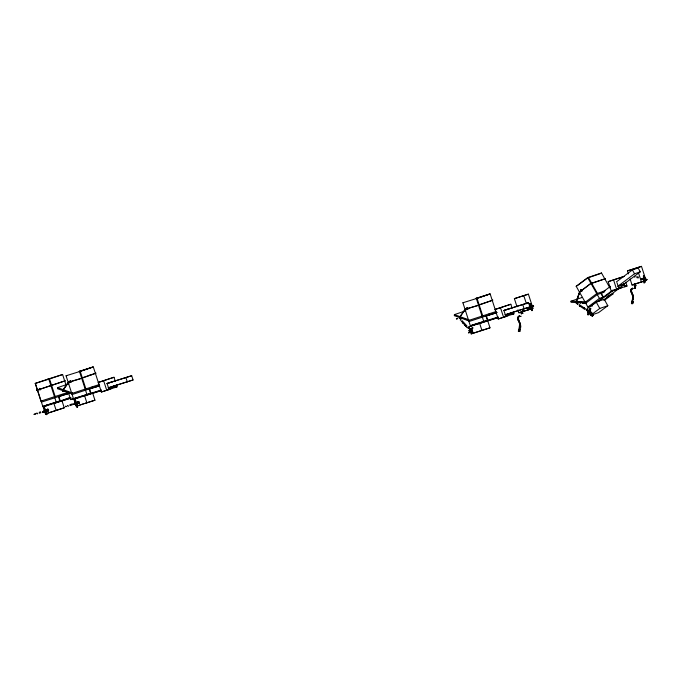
<?xml version="1.0" encoding="UTF-8"?>
<svg xmlns="http://www.w3.org/2000/svg" width="681" height="681" viewBox="0 0 681 681"><rect width="100%" height="100%" fill="white"/><g stroke="black" fill="none" stroke-linecap="round" stroke-linejoin="round"><path stroke-width="1.02" d="M519.986 324.803L519.943 325.799M520.207 325.254L520.19 324.267M633.066 297.546L633.075 297.01M633.296 297.469L633.27 296.482M643.375 278.444L643.451 275.592L644.277 275.669L644.847 278.614L646.95 279.729L644.524 280.095L646.95 279.729M644.056 278.461L644.132 275.643M644.822 282.547L644.141 279.576L641.349 278.538L641.391 279.116L643.485 279.9L644.03 282.862L644.822 282.547L644.933 279.729M580.91 301.845L580.825 302.56M576.109 302.126L576.032 302.619M576.22 302.551L576.339 302.024A4.401 1.992 -54.9 0 1 576.56 301.232L579.965 291.613M520.173 325.722L520.207 325.16M633.024 298.006L633.066 297.452M633.296 297.376L633.177 298.372M57.57 387.642L57.459 388.689L71.973 393.907L72.084 392.86L57.57 387.642L69.019 383.761M72.526 393.158L72.348 393.397A1.336 0.451 5.8 0 1 71.718 393.243M465.855 310.749L454.406 314.622L454.304 315.669L468.817 320.887M588.009 311.6L588.061 311.081M588.043 311.098L588.478 311.123M469.541 329.851C471.056 329.647 469.677 328.293 469.183 330.591M520.812 316.188L520.463 316.435L521.033 316.222M633.534 288.608L634.011 288.335M517.747 318.529L518.939 316.231M517.977 318.453L518.045 317.721M630.895 290.012L631.032 291.996L631.951 293.537M631.057 290.668L631.125 289.927M39.507 388.451L39.123 389.345L39.753 389.728M69.939 381.258L70.228 382.024M467.038 307.838L466.655 308.723L467.285 309.106M466.774 308.238L467.336 309.038M466.868 308.246L466.979 308.808M518.59 329.74L518.343 331.272L518.982 331.553L519.969 331.221L520.216 329.689L518.59 329.74L520.216 329.689M518.982 331.553L519.228 330.021M631.679 301.955L631.432 303.488L632.062 303.769L633.049 303.428L633.296 301.896L631.679 301.955L633.296 301.896M632.062 303.769L632.308 302.236M635.279 287.135L635.118 287.91M635.458 287.51L635.509 287.059M64.695 390.434L62.695 390.937M459.437 318.121L460.058 317.55L459.607 318.257M459.471 318.299L459.573 317.772M576.245 302.33L576.279 302.075A4.605 2.086 -54.9 0 1 576.509 301.249L579.591 291.877L591.04 283.305L579.488 292.294M47.602 409.724L47.934 410.575L47.593 409.69M78.255 402.718L78.443 402.079M519.867 326.233L519.943 325.68M520.097 326.156L520.173 325.603M633.024 297.895L632.062 301.989L632.64 301.794M633.253 297.81L631.985 301.904L632.811 296.635L630.597 290.736L631.159 288.991L632.538 288.225M592.291 313.303L591.627 313.498L589.601 311.549L590.112 308.808L590.759 308.578L590.24 311.336L592.291 313.303L592.112 313.805L589.261 312.511C585.422 319.883 590.495 306.092 587.865 314.639M519.552 329.587L518.888 329.74L519.671 323.969L517.509 318.529L518.071 316.776L519.45 316.018M519.262 329.715L519.867 326.105M519.203 329.706L520.097 326.029M632.955 298.321L632.266 301.819M576.092 301.947L579.642 291.86M576.152 301.674L576.322 301.121M587.907 311.404L586.358 310.051L588.418 311.915M64.857 390.622L62.941 391.269L62.737 390.783M517.807 317.925L518.53 316.622M518.037 317.848L518.232 317.133M630.895 290.14L632.487 288.182M631.125 290.063L631.313 289.348M635.228 287.45L634.947 288.182M635.347 287.825L635.458 287.373M586.358 310.051L586.801 309.438L589.142 310.562L590.359 308.289L590.759 308.578M586.622 309.94L586.801 309.438M580.85 290.029L580.902 290.872L582.298 290.949L581.446 289.595L580.842 290.149M580.944 290.055L580.774 290.506M62.643 390.426L62.541 391.047M530.788 306.484L530.882 307.165M471.61 330.319L473.414 332.779L472.742 332.907L471.107 330.447L472.205 328.089L472.869 327.919L472.52 327.527L472.205 328.089M471.107 330.447L471.763 330.302L472.869 327.919M69.802 381.309L70.203 380.849M473.414 332.779L473.133 333.179L471.048 331.306L468.834 332.873L470.162 330.055M468.698 332.728L470.103 330.242L469.056 330.455M62.737 390.673L62.899 390.426A4.401 1.388 -41.4 0 1 63.299 389.796L68.764 382.041M459.573 317.652L459.743 317.406A4.401 1.388 -41.4 0 1 460.135 316.776L465.6 309.021M46.478 411.026L45.959 411.179M586.435 309.838L588.759 310.962L590.359 308.289M588.018 314.741L588.546 314.843C591.891 308.553 588.435 313.532 589.261 312.511M62.669 390.29L68.338 382.169L81.788 378.261L68.143 382.509M62.856 390.034L62.524 391.175M635.177 288.106L635.364 287.654M518.215 317.303L518.488 316.844M631.066 289.595L631.696 288.787M631.296 289.519L631.925 288.71M459.632 317.057L460.135 316.776A4.605 1.456 -41.4 0 0 459.675 317.457M591.355 314.843L592.13 316.222L593.117 315.414L592.342 314.035M593.117 315.414L592.13 316.222M459.692 317.661L459.718 318.342L461.633 317.695M643.945 278.384L644.473 278.478L644.175 279.184M459.828 316.801L465.225 309.14L478.624 305.241L464.978 309.489M68.721 382.058L63.248 389.813A4.605 1.456 -41.4 0 0 62.831 390.477M468.145 328.012L468.69 327.425L470.818 329.229M468.834 332.873L470.562 331.221L471.184 331.443L470.809 330.6L470.503 331.196L472.742 332.907M518.258 316.92L518.82 316.503M631.33 289.144L632.019 288.438M635.211 287.901L634.964 288.344M580.748 290.132L581.259 289.757M469.609 329.766L469.141 330.532L470.043 329.919M39.575 388.502L39.362 389.472M580.68 302.679L580.144 302.849L579.565 301.836M580.723 302.807L580.144 302.985M42.597 412.116L45.269 411.869L42.511 411.869L44.52 410.72L44.205 407.468L45.899 410.098L47.457 409.962M75.216 403.118L74.629 400.181L75.302 399.747L76.595 402.497L78.153 402.36M76.493 402.803L77.047 402.829M77.123 403.518L76.655 403.578M590.767 312.417L590.572 311.515L590.206 312.213M42.511 411.869L44.81 410.439M73.207 404.267L75.966 404.267L73.207 404.267L75.506 402.837M519.067 316.418C516.504 320.257 523.68 325.671 519.433 329.63M472.52 327.527L470.375 329.63L468.264 327.833L468.69 327.425M469.652 329.732L469.762 329.604M532.295 310.502L531.963 307.25L531.963 310.647L530.678 307.923L528.728 308.314L531.265 307.54L532.542 310.238L531.963 310.647M533.061 305.829L533.632 306.11L531.078 306.127L529.426 303.564L530.167 306.51L531.299 306.518M598.778 301.011L596.982 301.623L591.219 305.931L587.89 307.063L576.186 286.258L587.712 277.627L601.493 272.962L609.997 288.072M577.709 285.399L588.401 277.397L597.407 293.4L596.709 293.92M600.804 273.473L601.493 272.962M585.294 302.739L585.983 302.985M585.354 303.258L586.528 303.471M585.737 303.224L597.254 294.592L604.149 292.26M610.525 286.301L601.272 293.23L603.434 297.069L599.416 298.431L587.89 307.063M616.407 281.9L632.385 269.931L638.131 267.991L640.285 271.83L621.787 285.68M586.954 308.936L596.173 302.032L604.217 299.308L607.818 305.709L598.599 312.613L590.555 315.337L589.014 312.588M596.879 301.981L612.687 290.149M617.727 286.369L634.547 273.779L640.285 271.83M598.829 301.249L614.56 289.468M606.762 296.933L609.248 295.069M615.879 290.115L619.267 287.569M603.741 299.929L624.443 284.42L624.154 283.909L618.416 285.858L618.706 286.369L624.443 284.42M604.149 300.542L613.198 293.766L610.185 294.788M590.555 315.337L599.774 308.433L607.818 305.709M466.911 307.889L467.507 307.557L468.06 309.021M43.933 407.783L44.605 407.349M74.629 400.181L75.302 399.747M531.589 307.54L533.632 306.11M44.086 407.732L45.363 410.464L45.899 410.098M74.774 400.13L76.059 402.863L76.595 402.497M634.947 288.429L635.739 286.71M530.678 307.923L531.265 307.54M34.067 414.278L35.863 413.401M518.692 316.316L519.399 315.967M518.59 316.58L519.245 316.265M644.558 278.444L645.128 279.023L644.592 279.21M531.257 307.267L531.308 306.476M522.046 313.524L522.855 313.26L522.344 311.668L521.748 311.847M521.833 313.609L521.357 312L520.761 312.187L521.271 313.779L521.731 313.66M634.76 285.884L635.943 285.467L635.424 283.875L634.837 284.062M635.152 285.748L635.288 285.697M631.679 288.795L632.334 288.48M632.564 288.404L631.287 290.583L633.5 296.456L632.547 301.845M644.03 282.862L644.677 282.521M48.419 410.473L46.359 411.537L46.921 414.516L46.274 414.516L45.712 411.562L48.419 410.473L48.232 409.902M79.115 402.871L77.055 403.927L77.617 406.906L76.97 406.915L76.408 403.952L79.115 402.871L78.928 402.292M65.47 406.285L66.023 406.029M643.485 279.9L644.141 279.576M37.089 389.949L36.646 390.077L37.208 389.907M36.714 390.324L65.342 380.756L37.242 390.17M456.398 318.861L457.504 318.376M641.391 279.116L642.064 278.81M39.592 388.349L40.554 389.711L39.873 389.83M70.288 380.747L70.841 382.143M529.426 303.564C530.746 302.509 532.968 307.872 531.393 306.773M36.655 390.068L36.995 390.247M576.305 302.832L580.467 301.947M68.33 392.222L40.928 401.109L35.216 383.42L49.151 378.721M48.709 379.215L62.609 374.524L66.108 385.344M99.698 385.846L89.603 388.987L90.973 393.235L73.497 398.785L66.066 375.784L66.755 375.554M79.847 371.119L79.158 371.349L93.306 366.923L99.366 385.676L72.126 394.537M79.405 371.613L92.497 367.178M93.306 366.923L79.524 371.596L86.955 394.597M81.567 378.049L96.038 373.154L81.643 378.304M64.789 390.707L62.78 391.081M41.081 401.083L41.771 400.845M112.842 381.59L107.104 383.539L109.045 389.549L101.358 392.009L98.277 382.45L113.999 377.274L115.234 381.096M98.277 382.45L113.999 377.274M68.67 393.286L41.43 402.139M72.467 393.243L71.777 393.482L99.026 384.62M106.764 383.641L131.688 375.725L133.059 379.972L108.134 387.889M35.369 383.386L42.801 406.387L70.781 397.559M42.801 406.387L60.277 400.837L58.907 396.589L69.002 393.448M56.217 410.541L53.927 403.467L61.971 400.743L64.252 407.817L45.448 413.895L43.158 406.821L47.185 405.459M68.194 391.967L70.662 399.611L72.961 398.828M73.497 398.785L76.817 397.661M76.051 397.934L77.583 397.415M76.144 406.293L73.854 399.219L77.872 397.857M108.475 387.787L114.212 385.838M108.654 388.349L114.399 386.399L112.399 387.029M101.358 392.009L109.045 389.549M111.701 388.502L109.403 389.285L117.081 386.825L116.468 384.918M117.081 386.825L114.783 387.608L114.136 385.599M45.448 413.895L64.252 407.817M84.18 403.569L77.149 405.953L94.948 400.215L92.667 393.141L84.623 395.865L86.913 402.939M496.534 312.826L486.438 315.967L487.817 320.215L470.333 325.765L462.91 302.764L463.591 302.534M476.691 298.099L476.002 298.329L490.15 293.911L496.202 312.664L468.962 321.526M476.249 298.593L489.341 294.158M490.15 293.911L476.368 298.576L483.791 321.577M478.402 305.037L492.882 300.134L478.488 305.284M516.998 306.731L514.385 298.644L528.405 294.149L532.976 308.306L518.956 312.792L517.977 309.761M514.385 298.644L528.405 294.149M459.369 318.155L461.692 317.601M587.712 277.908L600.114 273.711M509.686 308.578L503.94 310.519L505.881 316.537L498.203 318.989L495.113 309.438L510.835 304.254L512.069 308.076M495.113 309.438L510.835 304.254M495.862 311.6L468.622 320.462M576.186 286.258L576.875 286.02M503.599 310.621L528.524 302.704L529.895 306.952L504.979 314.869M628.452 273.89L627.473 270.851L641.485 266.365L646.056 280.521L632.045 285.007L630.087 278.938M590.921 283.407L605.494 278.674L591.048 283.636M641.485 266.365L627.473 270.851M470.333 325.765L473.661 324.641M481.961 330.532L479.671 323.449L487.715 320.734L489.997 327.808L471.192 333.886L468.903 326.803L473.933 325.101M477.407 324.003L480.284 323.024L480.096 322.462M505.311 314.767L511.056 312.817M505.498 315.329L511.235 313.388L508.239 314.316M498.203 318.989L499.735 318.47M508.537 315.49L506.238 316.265L513.925 313.813L513.304 311.898M608.201 281.645L623.924 276.469L608.201 281.645L611.291 291.204L618.969 288.744L617.029 282.734M513.925 313.813L511.627 314.588L510.98 312.588M518.956 312.792L532.976 308.306M521.271 313.779L522.855 313.26M471.192 333.886L489.997 327.808M570.967 301.232L585.447 301.76L585.566 302.858L571.087 302.321L570.967 301.232L582.417 297.359M605.46 290.668L596.718 293.63L585.192 302.262L585.881 302.024M577.445 302.679L579.361 302.032M611.291 291.204L618.969 288.744M621.625 287.697L619.327 288.48L627.005 286.02L625.771 282.198M577.411 302.79L579.318 302.143M627.005 286.02L624.707 286.803L623.736 283.79M632.045 285.007L635.722 283.764M582.306 302.526L582.374 303.173L584.026 302.611M634.36 285.986L634.956 285.807L634.437 284.215L633.849 284.394L634.36 285.986L635.943 285.467M589.601 311.549L590.24 311.336M72.475 403.876L69.871 404.684M72.143 404.94L69.828 405.655M40.63 411.835L39.175 412.286M47.619 379.215L62.609 374.524M35.216 383.42L49.517 378.959L55.229 396.657M66.066 375.784L80.213 371.358L85.925 389.055M89.901 375.069L92.046 374.397M64.652 394.639L68.687 393.388M95.349 387.038L99.383 385.786M107.462 383.267L131.688 375.725M66.023 398.887L69.053 397.951M60.737 401.16L70.722 398.053M43.158 406.821L70.969 398.13M114.885 385.625L133.059 379.972M70.662 399.611L101.478 389.958M91.433 393.558L101.418 390.443M73.854 399.219L100.669 390.834M39.132 413.256L40.894 412.72M44.878 411.818L46.274 414.516M46.121 414.567L46.921 414.516M85.159 403.263L94.948 400.215M75.574 404.216L76.97 406.915M76.817 406.966L77.617 406.906M462.91 302.764L477.058 298.346L482.769 316.035M492.184 314.026L497.232 312.451M504.298 310.247L528.524 302.704M510.716 312.928L529.895 306.952M498.322 316.946L474.351 324.403L474.538 324.973M477.926 323.781L480.863 322.862M487.273 320.853L497.258 317.738M468.903 326.803L498.501 317.508M500.501 318.214L505.881 316.537M636.633 283.449L646.056 280.521M632.104 288.557L632.581 288.455M519.016 316.35L519.492 316.239M531.163 307.284L531.469 306.782M457.828 318.742L456.389 318.963M66.491 406.574L65.58 406.727M35.795 414.176L34.101 414.406M533.546 305.871L531.546 306.186M530.61 307.514L530.695 307.506A1.013 0.792 67 0 0 531.87 307.31A1.013 0.792 67 0 0 531.137 305.888A1.013 0.792 67 0 0 530.278 306.859M576.339 303.122L576.85 302.364L576.432 303.232M76.059 402.863L77.6 402.726M45.363 410.464L47.755 410.507M528.524 307.752L529.333 307.931M644.847 278.614L644.405 278.64L646.933 279.482M76.408 403.952L77.055 403.927M45.712 411.562L46.359 411.537M467.813 309.148L466.936 309.055M70.977 382.092L70.16 382.015M70.977 382.169L69.922 381.922M643.451 275.592L644.277 275.669M582.374 303.173L585.515 303.283M576.603 303.147L576.211 302.926M529.758 303.42L530.269 303.488M581.753 290.957L580.884 290.412M471.797 330.259L472.248 330.889L471.618 331.085M40.034 389.702L39.302 389.064M636.718 276.673L638.523 277.056M472.623 333.077L473.133 333.179M636.761 277.627L638.327 277.95M78.434 402.045L78.8 402.573M581.463 290.991L580.859 290.617M454.406 314.622L468.92 319.84M465.285 319.108L467.915 320.053M519.331 330.94L519.969 331.221M70.492 382.05L69.905 381.471M590.572 312.996L592.112 313.805M75.966 403.075L75.506 403.731L76.212 403.51M585.005 309.566L579.122 305.582M579.037 304.416L585.549 308.834M467.081 326.105L461.999 320.572M463.344 323.381L461.309 321.168M466.4 326.71L462.859 322.862L463.361 323.407M467.421 327.833L465.923 326.19L466.417 326.744M518.786 320.828L519.339 321.636M631.908 293.094L631.108 291.247M518.828 320.879L518.02 319.04M517.739 318.453L518.599 320.955M632.147 293.409L632.428 293.851M631.917 293.494L632.879 295.665M518.828 321.279L519.109 321.713M632.385 269.931L634.547 273.779M600.855 293.375L603.017 297.214M587.712 277.627L599.416 298.431M596.173 302.032L599.774 308.433M591.917 305.701L592.206 306.212M591.644 314.392L592.419 315.771M632.394 293.809L632.64 294.26M519.314 321.602L519.56 322.045M519.084 321.679L519.331 322.122M530.805 307.071L530.15 303.539M76.383 405.195L77.217 407.034M45.687 412.797L46.521 414.635M632.623 294.235L633.27 296.533M519.535 322.019L519.748 322.471M519.305 322.104L519.961 324.394M517.96 319.781L518.232 320.402M519.731 322.462L520.122 323.85M638.523 272.97L641.468 282.07M613.581 279.968L616.671 289.527M523.808 295.707L526.422 303.794M527.724 307.838L528.379 309.864M522.787 304.654L524.157 308.893M500.501 307.761L503.582 317.312M488.967 313.932L489.316 314.997M486.021 316.112L487.392 320.359M125.942 377.666L127.313 381.913M103.657 380.773L106.747 390.332M92.131 386.953L92.471 388.017M89.185 389.123L90.556 393.371M77.515 397.423L77.694 397.993M61.435 394.554L61.775 395.618M58.489 396.734L59.86 400.973M48.828 379.198L56.259 402.199M46.819 405.025L46.998 405.595M42.784 411.596L42.963 412.167M576.1 302.926L576.092 302.347M633.109 295.588L633.211 296.065M632.887 295.648L633.041 296.61M519.799 323.458L519.892 323.926M74.901 399.866L75.302 401.85M44.205 407.468L44.605 409.451M643.826 275.669L644.217 277.644M520.131 323.815L520.19 324.318M646.507 279.516L646.558 280.095M631.057 290.583L631.108 291.289M517.969 318.368L518.02 319.074M633.041 296.558L633.075 297.078M519.961 324.352L519.986 324.871M530.388 306.816A1.013 0.792 67 0 1 531.248 305.837A1.013 0.792 67 0 1 531.98 307.267A1.013 0.792 67 0 1 530.746 307.506M512.214 314.281A1.013 0.792 71.1 0 1 512.001 314.299M512.733 313.626A1.013 0.792 71.1 0 1 512.401 314.196M512.095 314.324A1.013 0.792 71.1 0 1 511.678 314.29M512.623 313.66A1.013 0.792 71.1 0 1 512.444 314.094M588.554 311.472A1.013 0.434 -55.8 0 1 587.558 311.958A1.013 0.434 -55.8 0 1 588.188 310.579A1.013 0.434 -55.8 0 1 588.861 310.808M588.699 311.566A1.013 0.434 -55.8 0 1 587.703 312.051A1.013 0.434 -55.8 0 1 588.333 310.672A1.013 0.434 -55.8 0 1 589.005 310.902M643.519 278.24A1.013 0.749 -78.2 0 1 644.762 278.095A1.013 0.749 -78.2 0 1 644.303 279.687A1.013 0.749 -78.2 0 1 643.375 278.742M643.647 278.265A1.013 0.749 -78.2 0 1 644.89 278.12A1.013 0.749 -78.2 0 1 644.43 279.712A1.013 0.749 -78.2 0 1 643.502 278.767M625.83 285.586A1.013 0.792 71.1 0 1 624.673 286.343M625.711 285.62A1.013 0.792 71.1 0 1 624.562 286.386M115.557 387.217A1.013 0.792 71.1 0 1 114.749 387.157M115.6 387.106A1.013 0.792 71.1 0 1 114.629 387.191M577.318 304.194L577.871 303.624L577.318 304.194M460.288 320.002L460.969 319.44L460.322 319.934M36.953 413.103L37.446 413.767L36.953 413.103M67.649 405.501L68.143 406.165L67.649 405.501M522.54 310.059C522.804 311.796 523.842 309.276 522.54 310.059M634.462 276.622C634.709 278.308 635.586 275.439 634.462 276.622M44.759 410.839C44.955 412.763 46.138 410.064 44.759 410.839M580.28 306.356L579.693 305.973L580.28 306.356M584.375 308.05L583.736 307.608L584.375 308.05M464.868 325.041L464.365 324.505L464.868 325.041M77.821 402.19A1.013 0.638 72.8 0 0 78.783 403.501A1.013 0.638 72.8 0 0 78.885 401.901A1.013 0.638 72.8 0 0 77.821 402.19M77.966 402.148A1.013 0.638 72.8 0 0 78.928 403.458A1.013 0.638 72.8 0 0 79.03 401.858A1.013 0.638 72.8 0 0 77.966 402.148M47.125 409.792A1.013 0.638 72.8 0 0 48.087 411.103A1.013 0.638 72.8 0 0 48.189 409.502A1.013 0.638 72.8 0 0 47.125 409.792M47.27 409.749A1.013 0.638 72.8 0 0 48.232 411.06A1.013 0.638 72.8 0 0 48.334 409.46A1.013 0.638 72.8 0 0 47.27 409.749"/></g></svg>
